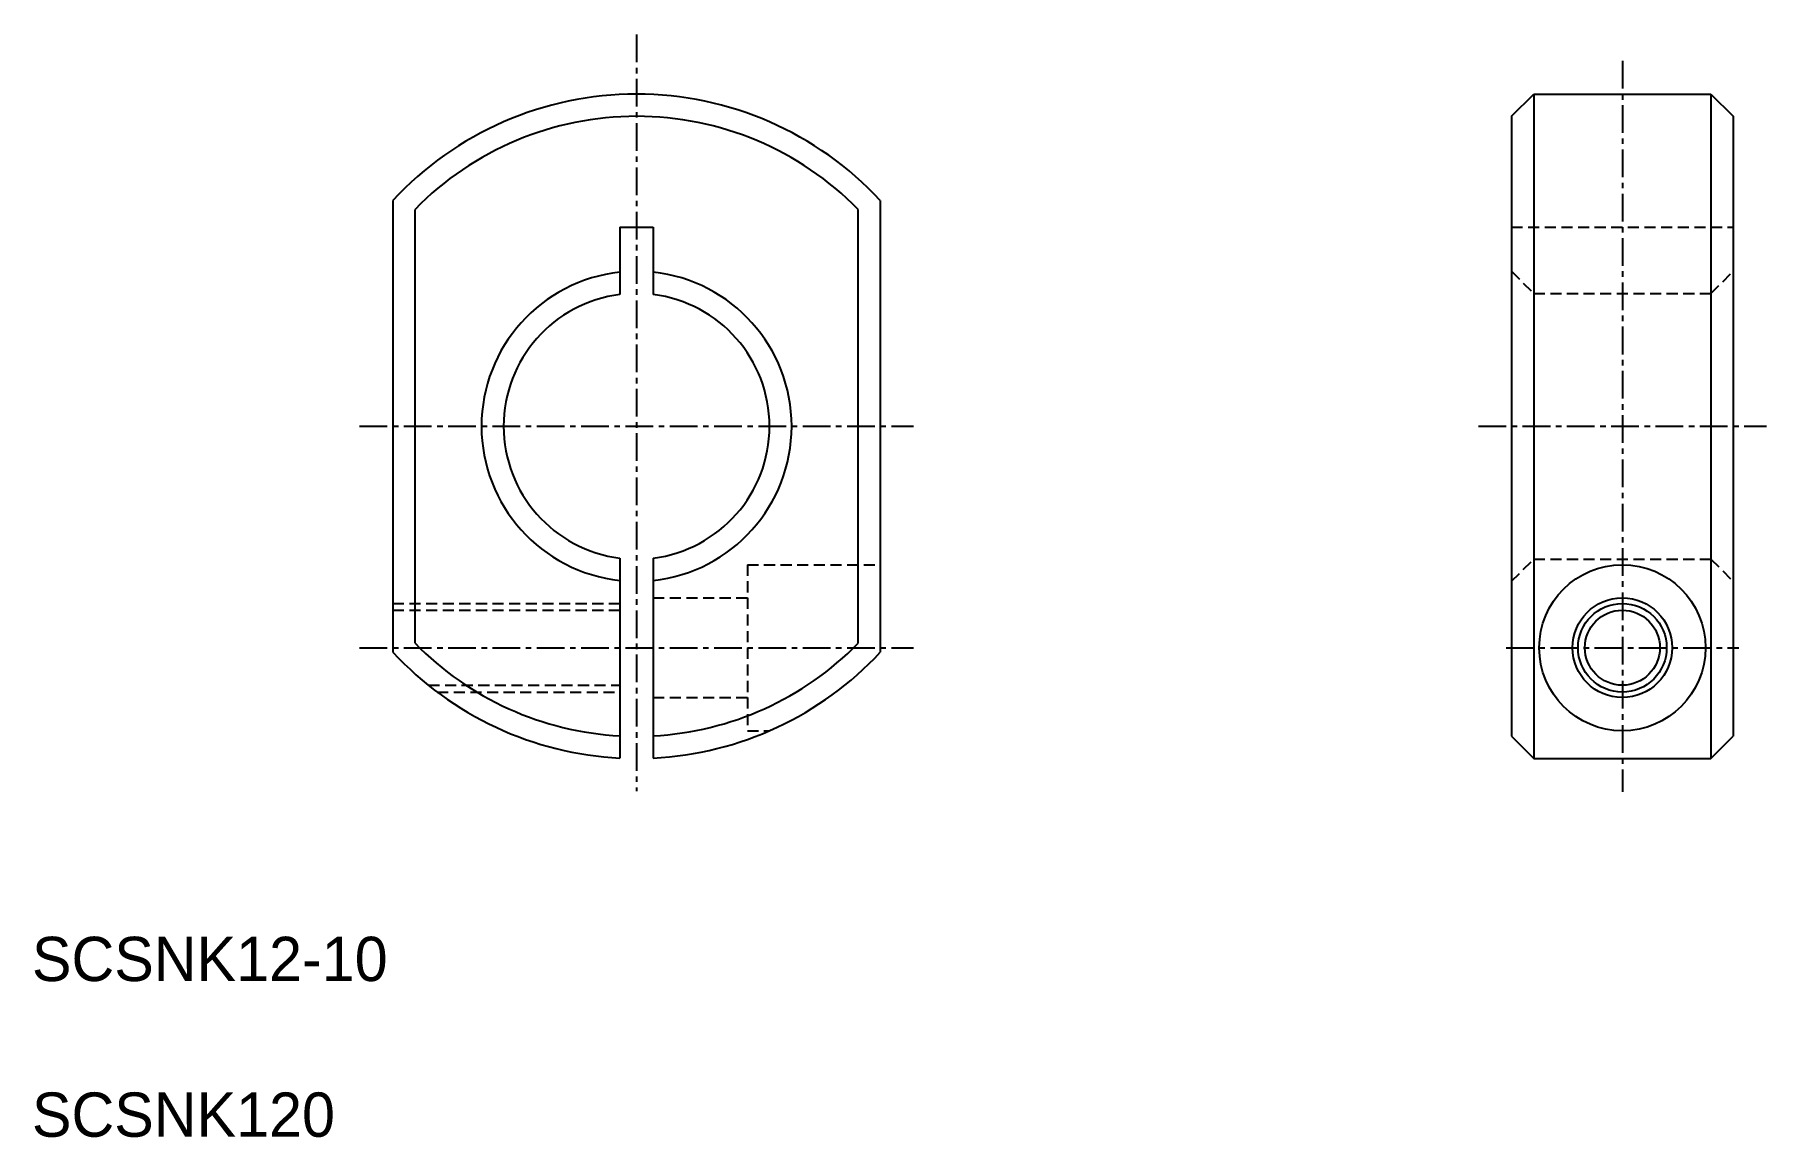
# Model space of a CAD drawing. Extents: x 73.6 to 151.8, y 87.1 to 136.9.
import ezdxf

# ---------------------------------------------------------------- set-up
doc = ezdxf.new("R2010")
doc.units = 0
doc.linetypes.add('CENTER', pattern=[2, 1.25, -0.25, 0.25, -0.25])
doc.linetypes.add('DASHED', pattern=[0.75, 0.5, -0.25])
doc.layers.get('0').update_dxf_attribs({"linetype": 'CONTINUOUS'})
doc.layers.add('CENTER', color=1, linetype='CENTER')

msp = doc.modelspace()

# ---------------------------------------------------------------- linework, layer by layer
at = {"color": 7, "linetype": 'CONTINUOUS'}
for p, q in [((140.285, 133.245), (141.285, 134.245)), ((141.285, 134.245), (149.285, 134.245)), ((141.285, 134.245), (141.285, 104.245)), ((149.285, 134.245), (149.285, 104.245)), ((149.285, 134.245), (150.285, 133.245)), ((140.285, 133.245), (140.285, 105.245)), ((150.285, 133.245), (150.285, 105.245)), ((89.793, 129.443), (89.793, 109.047)), ((90.793, 109.447), (90.793, 129.043)), ((110.793, 109.447), (110.793, 129.043)), ((111.793, 129.443), (111.793, 109.047)), ((100.043, 128.245), (101.543, 128.245)), ((100.043, 128.245), (100.043, 125.198)), ((101.543, 128.245), (101.543, 125.198)), ((100.043, 113.292), (100.043, 104.263)), ((101.543, 113.292), (101.543, 104.263)), ((140.285, 105.245), (141.285, 104.245)), ((149.285, 104.245), (150.285, 105.245)), ((141.285, 104.245), (149.285, 104.245))]:
    msp.add_line(p, q, dxfattribs=at)
at = {"color": 3, "linetype": 'DASHED'}
for p, q in [((140.285, 128.245), (150.285, 128.245)), ((140.285, 126.245), (141.285, 125.245)), ((149.285, 125.245), (150.285, 126.245)), ((141.285, 125.245), (149.285, 125.245)), ((141.285, 125.245), (141.285, 113.245)), ((149.285, 125.245), (149.285, 113.245)), ((105.793, 112.995), (105.793, 105.495)), ((105.793, 112.995), (111.793, 112.995)), ((140.285, 112.245), (141.285, 113.245)), ((141.285, 113.245), (149.285, 113.245)), ((149.285, 113.245), (150.285, 112.245)), ((89.793, 111.245), (100.043, 111.245)), ((101.543, 111.495), (105.793, 111.495)), ((89.793, 110.938), (100.043, 110.938)), ((91.398, 107.551), (100.043, 107.551)), ((91.793, 107.245), (100.043, 107.245)), ((101.543, 106.995), (105.793, 106.995)), ((105.793, 105.495), (106.787, 105.495))]:
    msp.add_line(p, q, dxfattribs=at)
at = {"color": 7, "linetype": 'CONTINUOUS'}
for radius in [3.75, 2.25, 1.694]:
    msp.add_circle((145.285, 109.245), radius, dxfattribs=at)
at = {"color": 3, "linetype": 'CONTINUOUS'}
msp.add_circle((145.285, 109.245), 2, dxfattribs=at)
at = {"color": 7, "linetype": 'CONTINUOUS'}
for radius, start, end in [(15, 42.83343, 137.16657), (14, 44.41531, 135.58469), (7, 96.15064, 263.84936), (7, 276.15064, 83.84936), (6, 97.18076, 262.81924), (6, 277.18076, 82.81924), (14, 224.41531, 266.92911), (14, 273.07089, 315.58469), (15, 222.83343, 267.13402), (15, 272.86598, 317.16657)]:
    msp.add_arc((100.793, 119.245), radius, start, end, dxfattribs=at)
at = {"layer": 'CENTER', "color": 1, "linetype": 'CENTER'}
for p, q in [((100.793, 136.933), (100.793, 102.763)), ((145.285, 135.745), (145.285, 102.745)), ((88.293, 119.245), (113.293, 119.245)), ((138.785, 119.245), (151.785, 119.245)), ((88.293, 109.245), (113.293, 109.245)), ((140.035, 109.245), (150.535, 109.245))]:
    msp.add_line(p, q, dxfattribs=at)

# ---------------------------------------------------------------- texts
at = {"color": 7, "linetype": 'CONTINUOUS'}
for s, p in [('SCSNK12-10', (73.504, 94.192)), ('SCSNK120', (73.504, 87.161))]:
    msp.add_text(s, height=2, dxfattribs=at).set_placement(p)

doc.saveas('drawing.dxf')
